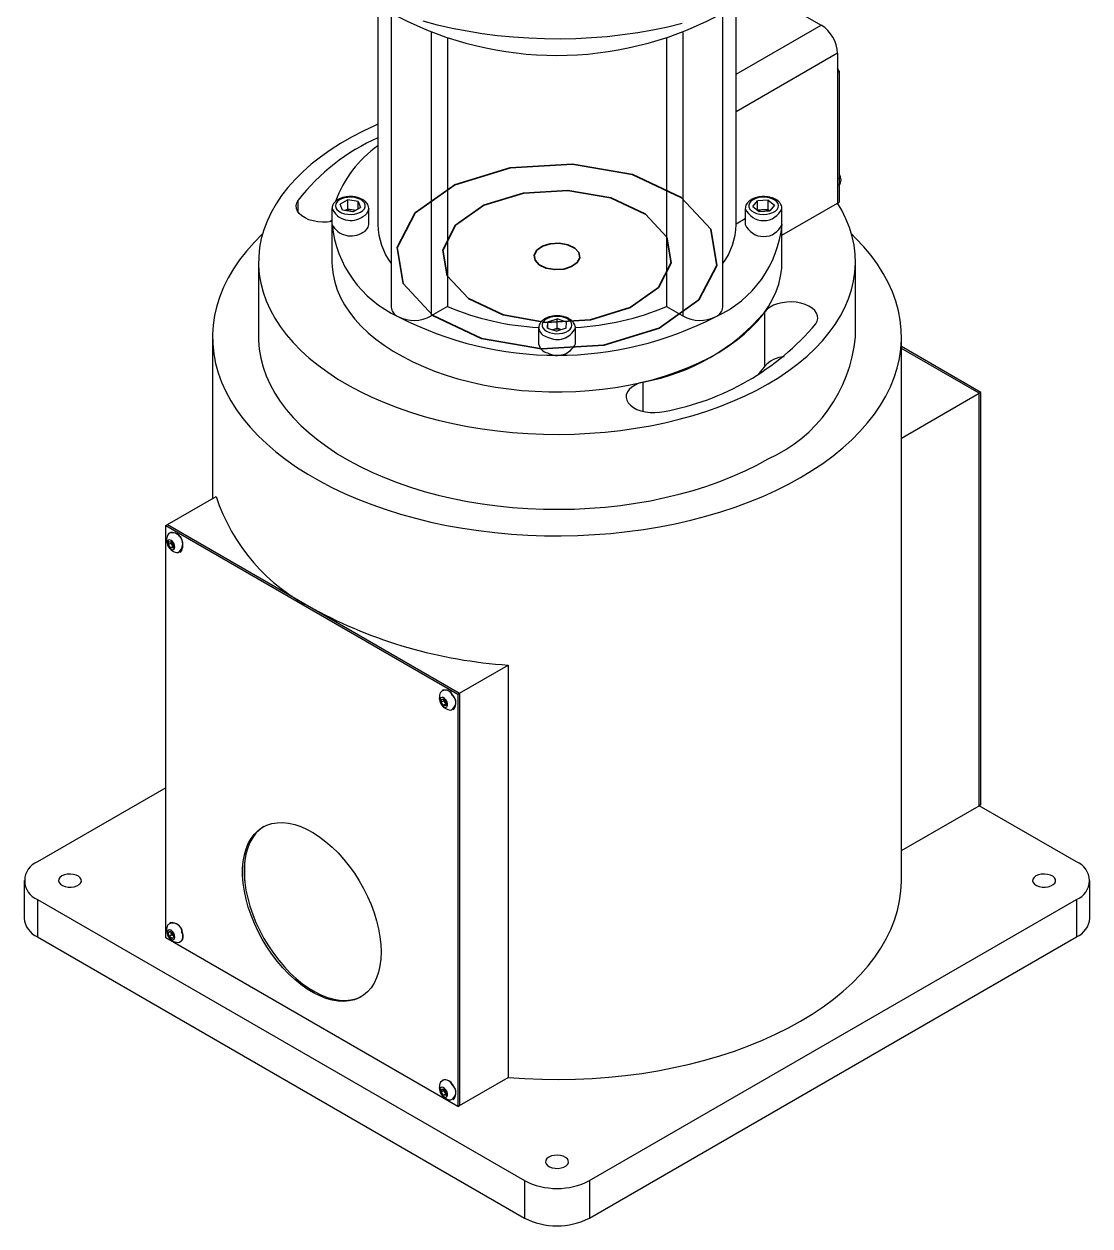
# Model space of a CAD drawing. Header units: millimetres. Extents: x -551930 to 36223, y -1733730 to 8014.
# Drawn here: x -551700.9 to -551648.7, y -1733715.9 to -1733657 of the extents above; entities that cross this region are included whole.
import ezdxf

# ---------------------------------------------------------------- set-up
doc = ezdxf.new("R2010")
doc.units = ezdxf.units.MM
doc.layers.get('0').update_dxf_attribs({"lineweight": 35})

msp = doc.modelspace()

# ---------------------------------------------------------------- linework, layer by layer
at = {"color": 7, "linetype": 'Continuous', "lineweight": 25}
for p, q in [((-551664.621, -1733655.405), (-551661.827, -1733657.018)), ((-551683.552, -1733656.058), (-551683.552, -1733666.791)), ((-551666.002, -1733666.791), (-551666.002, -1733656.058)), ((-551682.902, -1733656.395), (-551682.902, -1733670.832)), ((-551666.651, -1733670.832), (-551666.651, -1733656.395)), ((-551680.938, -1733657.372), (-551680.938, -1733671.265)), ((-551680.936, -1733657.372), (-551680.936, -1733671.266)), ((-551668.617, -1733657.372), (-551668.617, -1733671.266)), ((-551668.616, -1733657.372), (-551668.616, -1733671.265)), ((-551680.135, -1733657.656), (-551680.135, -1733670.803)), ((-551669.419, -1733657.656), (-551669.419, -1733670.803)), ((-551661.031, -1733658.396), (-551661.031, -1733665.745)), ((-551660.952, -1733659.269), (-551661.031, -1733659.131)), ((-551661.031, -1733659.315), (-551660.952, -1733659.269)), ((-551661.031, -1733659.315), (-551661.031, -1733665.745)), ((-551660.952, -1733659.269), (-551660.952, -1733665.699)), ((-551685.02, -1733665.576), (-551685.406, -1733665.784)), ((-551684.516, -1733665.665), (-551685.02, -1733665.576)), ((-551685.02, -1733666.035), (-551685.02, -1733665.576)), ((-551665.177, -1733665.9), (-551664.955, -1733665.624)), ((-551664.43, -1733665.597), (-551664.955, -1733665.624)), ((-551664.955, -1733666.082), (-551664.955, -1733665.624)), ((-551664.43, -1733665.597), (-551664.127, -1733665.846)), ((-551664.43, -1733666.056), (-551664.43, -1733665.597)), ((-551663.949, -1733665.592), (-551663.984, -1733665.612)), ((-551663.93, -1733665.651), (-551663.949, -1733665.592)), ((-551685.802, -1733666.01), (-551685.802, -1733666.791)), ((-551685.287, -1733666.08), (-551685.406, -1733665.784)), ((-551684.783, -1733666.169), (-551685.287, -1733666.08)), ((-551685.02, -1733666.035), (-551685.149, -1733666.105)), ((-551684.768, -1733666.08), (-551685.02, -1733666.035)), ((-551684.783, -1733666.169), (-551684.398, -1733665.962)), ((-551684.655, -1733666.1), (-551684.768, -1733666.08)), ((-551684.516, -1733665.665), (-551684.398, -1733665.962)), ((-551684.516, -1733666.025), (-551684.516, -1733665.665)), ((-551684.002, -1733666.791), (-551684.002, -1733666.01)), ((-551684.002, -1733666.01), (-551684.002, -1733666.023)), ((-551665.552, -1733666.01), (-551665.552, -1733666.791)), ((-551665.177, -1733665.9), (-551664.874, -1733666.149)), ((-551664.692, -1733666.069), (-551664.954, -1733666.083)), ((-551664.874, -1733666.149), (-551664.349, -1733666.122)), ((-551664.43, -1733666.056), (-551664.692, -1733666.069)), ((-551664.43, -1733666.056), (-551664.35, -1733666.122)), ((-551664.127, -1733665.846), (-551664.349, -1733666.122)), ((-551663.752, -1733667.315), (-551661.031, -1733665.745)), ((-551663.752, -1733666.791), (-551663.752, -1733666.01)), ((-551661.031, -1733665.745), (-551660.952, -1733665.699)), ((-551685.795, -1733666.568), (-551685.904, -1733666.654)), ((-551685.802, -1733666.791), (-551685.802, -1733668.628)), ((-551665.552, -1733666.517), (-551666.002, -1733666.777)), ((-551663.752, -1733668.628), (-551663.752, -1733666.791)), ((-551689.402, -1733668.628), (-551689.402, -1733672.303)), ((-551660.152, -1733672.303), (-551660.152, -1733668.628)), ((-551680.135, -1733670.803), (-551680.936, -1733671.266)), ((-551669.419, -1733670.803), (-551668.617, -1733671.266)), ((-551680.938, -1733671.265), (-551680.936, -1733671.266)), ((-551675.23, -1733671.563), (-551674.771, -1733671.413)), ((-551674.317, -1733671.569), (-551674.771, -1733671.413)), ((-551674.771, -1733671.873), (-551674.771, -1733671.413)), ((-551668.617, -1733671.266), (-551668.616, -1733671.265)), ((-551664.591, -1733673.728), (-551664.591, -1733671.064)), ((-551675.677, -1733671.855), (-551675.677, -1733672.636)), ((-551675.236, -1733671.867), (-551675.23, -1733671.563)), ((-551675.236, -1733671.867), (-551674.783, -1733672.022)), ((-551675.23, -1733671.869), (-551675.23, -1733671.563)), ((-551675.001, -1733671.947), (-551675, -1733671.947)), ((-551675, -1733671.947), (-551674.771, -1733671.873)), ((-551674.323, -1733671.873), (-551674.783, -1733672.022)), ((-551674.553, -1733671.947), (-551674.771, -1733671.873)), ((-551674.323, -1733671.873), (-551674.317, -1733671.569)), ((-551673.877, -1733672.636), (-551673.877, -1733671.855)), ((-551691.652, -1733672.303), (-551691.652, -1733680.209)), ((-551657.902, -1733698.943), (-551657.902, -1733672.303)), ((-551654.014, -1733675.013), (-551657.902, -1733672.769)), ((-551654.094, -1733675.059), (-551657.902, -1733672.861)), ((-551657.902, -1733677.258), (-551654.094, -1733675.059)), ((-551654.014, -1733675.013), (-551654.094, -1733675.059)), ((-551654.094, -1733695.269), (-551654.094, -1733675.059)), ((-551654.014, -1733695.223), (-551654.014, -1733675.013)), ((-551693.869, -1733681.489), (-551691.482, -1733680.111)), ((-551693.948, -1733681.534), (-551693.869, -1733681.489)), ((-551693.948, -1733701.744), (-551693.948, -1733681.534)), ((-551693.948, -1733681.534), (-551679.629, -1733689.801)), ((-551693.869, -1733681.489), (-551679.55, -1733689.755)), ((-551693.869, -1733681.489), (-551686.709, -1733685.622)), ((-551693.738, -1733681.898), (-551693.768, -1733681.916)), ((-551693.817, -1733682.475), (-551693.799, -1733682.327)), ((-551693.693, -1733682.403), (-551693.817, -1733682.475)), ((-551693.708, -1733682.635), (-551693.817, -1733682.475)), ((-551693.799, -1733682.327), (-551693.672, -1733682.34)), ((-551693.584, -1733682.563), (-551693.708, -1733682.635)), ((-551693.58, -1733682.648), (-551693.708, -1733682.635)), ((-551693.693, -1733682.403), (-551693.685, -1733682.339)), ((-551693.638, -1733682.483), (-551693.693, -1733682.403)), ((-551693.672, -1733682.34), (-551693.562, -1733682.5)), ((-551693.584, -1733682.563), (-551693.638, -1733682.483)), ((-551693.57, -1733682.564), (-551693.584, -1733682.563)), ((-551693.562, -1733682.5), (-551693.58, -1733682.648)), ((-551693.234, -1733682.841), (-551693.204, -1733682.824)), ((-551686.709, -1733685.622), (-551679.55, -1733689.755)), ((-551679.55, -1733689.755), (-551677.163, -1733688.377)), ((-551677.163, -1733688.377), (-551677.163, -1733708.586)), ((-551680.374, -1733689.613), (-551680.404, -1733689.631)), ((-551679.629, -1733689.801), (-551679.55, -1733689.755)), ((-551679.629, -1733689.801), (-551679.629, -1733710.01)), ((-551679.55, -1733689.755), (-551679.55, -1733709.964)), ((-551680.45, -1733690.197), (-551680.438, -1733690.046)), ((-551680.326, -1733690.125), (-551680.45, -1733690.197)), ((-551680.338, -1733690.354), (-551680.45, -1733690.197)), ((-551680.438, -1733690.046), (-551680.313, -1733690.051)), ((-551680.214, -1733690.282), (-551680.338, -1733690.354)), ((-551680.213, -1733690.359), (-551680.338, -1733690.354)), ((-551680.326, -1733690.125), (-551680.32, -1733690.051)), ((-551680.27, -1733690.204), (-551680.326, -1733690.125)), ((-551680.313, -1733690.051), (-551680.2, -1733690.208)), ((-551680.214, -1733690.282), (-551680.27, -1733690.204)), ((-551680.206, -1733690.282), (-551680.214, -1733690.282)), ((-551680.2, -1733690.208), (-551680.213, -1733690.359)), ((-551679.87, -1733690.556), (-551679.839, -1733690.539)), ((-551693.948, -1733694.396), (-551700.233, -1733698.024)), ((-551657.902, -1733697.467), (-551654.094, -1733695.269)), ((-551654.014, -1733695.223), (-551654.094, -1733695.269)), ((-551649.321, -1733698.024), (-551654.094, -1733695.269)), ((-551690.08, -1733698.956), (-551690.08, -1733698.015)), ((-551700.892, -1733698.943), (-551700.892, -1733700.78)), ((-551648.662, -1733700.78), (-551648.662, -1733698.943)), ((-551700.233, -1733699.861), (-551676.368, -1733713.638)), ((-551700.233, -1733699.861), (-551700.233, -1733701.698)), ((-551673.186, -1733713.638), (-551649.321, -1733699.861)), ((-551649.321, -1733699.861), (-551649.321, -1733701.698)), ((-551693.826, -1733701.495), (-551693.742, -1733701.417)), ((-551693.72, -1733701.434), (-551693.826, -1733701.495)), ((-551693.774, -1733701.672), (-551693.826, -1733701.495)), ((-551693.738, -1733701.005), (-551693.768, -1733701.023)), ((-551693.742, -1733701.417), (-551693.606, -1733701.517)), ((-551693.676, -1733701.512), (-551693.693, -1733701.453)), ((-551693.649, -1733701.601), (-551693.676, -1733701.512)), ((-551693.606, -1733701.517), (-551693.553, -1733701.694)), ((-551700.233, -1733701.698), (-551676.368, -1733715.475)), ((-551679.629, -1733710.01), (-551693.948, -1733701.744)), ((-551693.649, -1733701.601), (-551693.774, -1733701.672)), ((-551693.637, -1733701.772), (-551693.774, -1733701.672)), ((-551693.581, -1733701.651), (-551693.649, -1733701.601)), ((-551693.553, -1733701.694), (-551693.637, -1733701.772)), ((-551693.562, -1733701.665), (-551693.581, -1733701.651)), ((-551693.234, -1733701.948), (-551693.204, -1733701.931)), ((-551673.186, -1733715.475), (-551649.321, -1733701.698)), ((-551679.55, -1733709.964), (-551677.163, -1733708.586)), ((-551680.45, -1733709.304), (-551680.438, -1733709.153)), ((-551680.326, -1733709.232), (-551680.45, -1733709.304)), ((-551680.438, -1733709.153), (-551680.313, -1733709.158)), ((-551680.374, -1733708.72), (-551680.404, -1733708.738)), ((-551680.326, -1733709.232), (-551680.32, -1733709.158)), ((-551680.27, -1733709.311), (-551680.326, -1733709.232)), ((-551680.313, -1733709.158), (-551680.2, -1733709.315)), ((-551680.338, -1733709.461), (-551680.45, -1733709.304)), ((-551680.214, -1733709.389), (-551680.338, -1733709.461)), ((-551680.213, -1733709.466), (-551680.338, -1733709.461)), ((-551680.214, -1733709.389), (-551680.27, -1733709.311)), ((-551680.206, -1733709.39), (-551680.214, -1733709.389)), ((-551680.2, -1733709.315), (-551680.213, -1733709.466)), ((-551679.87, -1733709.664), (-551679.839, -1733709.646)), ((-551679.629, -1733710.01), (-551679.55, -1733709.964)), ((-551676.368, -1733713.638), (-551676.368, -1733715.475)), ((-551673.186, -1733713.638), (-551673.186, -1733715.475))]:
    msp.add_line(p, q, dxfattribs=at)
at = {"color": 8, "linetype": 'Continuous', "lineweight": 25}
for p, q in [((-551666.002, -1733659.428), (-551661.827, -1733657.018)), ((-551661.031, -1733658.396), (-551666.002, -1733661.265)), ((-551687.457, -1733666.193), (-551687.457, -1733665.596)), ((-551670.558, -1733675.949), (-551670.558, -1733674.509))]:
    msp.add_line(p, q, dxfattribs=at)
at = {"color": 7, "linetype": 'Continuous', "lineweight": 25, "flags": 128}
for points in [[(-551668.644, -1733656.941), (-551669.354, -1733657.113), (-551670.079, -1733657.263), (-551670.817, -1733657.392), (-551671.565, -1733657.498), (-551672.322, -1733657.583), (-551673.085, -1733657.644), (-551673.852, -1733657.683), (-551674.622, -1733657.699), (-551675.393, -1733657.692), (-551676.161, -1733657.663), (-551676.926, -1733657.61), (-551677.686, -1733657.535), (-551678.438, -1733657.437), (-551679.18, -1733657.317), (-551679.91, -1733657.176), (-551680.627, -1733657.012), (-551681.328, -1733656.828)], [(-551683.552, -1733661.874), (-551683.692, -1733661.936), (-551684.282, -1733662.212), (-551684.846, -1733662.506), (-551685.383, -1733662.815), (-551685.892, -1733663.141), (-551686.37, -1733663.482), (-551686.817, -1733663.836), (-551687.232, -1733664.203), (-551687.613, -1733664.582), (-551687.959, -1733664.972), (-551688.27, -1733665.372), (-551688.545, -1733665.781), (-551688.782, -1733666.197), (-551688.982, -1733666.62), (-551689.143, -1733667.049), (-551689.266, -1733667.481), (-551689.35, -1733667.917), (-551689.394, -1733668.355), (-551689.399, -1733668.793), (-551689.365, -1733669.231), (-551689.291, -1733669.667), (-551689.178, -1733670.101), (-551689.026, -1733670.53), (-551688.836, -1733670.954), (-551688.608, -1733671.373), (-551688.342, -1733671.783), (-551688.04, -1733672.186), (-551687.703, -1733672.578), (-551687.33, -1733672.96), (-551686.924, -1733673.33), (-551686.485, -1733673.688), (-551686.014, -1733674.032), (-551685.513, -1733674.361), (-551684.983, -1733674.675), (-551684.426, -1733674.973), (-551683.842, -1733675.254), (-551683.234, -1733675.516), (-551682.604, -1733675.761), (-551681.952, -1733675.985), (-551681.281, -1733676.191), (-551680.592, -1733676.375), (-551679.888, -1733676.539), (-551679.17, -1733676.681), (-551678.44, -1733676.802), (-551677.7, -1733676.901), (-551676.952, -1733676.977), (-551676.198, -1733677.031), (-551675.441, -1733677.063), (-551674.682, -1733677.071), (-551673.923, -1733677.057), (-551673.166, -1733677.02), (-551672.414, -1733676.96), (-551671.668, -1733676.878), (-551670.93, -1733676.774), (-551670.203, -1733676.648), (-551669.488, -1733676.5), (-551668.788, -1733676.331), (-551668.103, -1733676.141), (-551667.437, -1733675.931), (-551666.79, -1733675.701), (-551666.165, -1733675.452), (-551665.563, -1733675.185), (-551664.986, -1733674.9), (-551664.435, -1733674.598), (-551664.435, -1733674.598)], [(-551685.799, -1733666.637), (-551685.804, -1733666.638), (-551686.034, -1733666.667), (-551686.269, -1733666.673), (-551686.502, -1733666.655), (-551686.726, -1733666.615), (-551686.935, -1733666.552), (-551687.122, -1733666.469), (-551687.281, -1733666.369), (-551687.407, -1733666.254), (-551687.497, -1733666.129), (-551687.548, -1733665.996), (-551687.559, -1733665.861), (-551687.528, -1733665.726), (-551687.457, -1733665.596)], [(-551684.403, -1733666.181), (-551684.293, -1733666.107), (-551684.216, -1733666.019), (-551684.176, -1733665.924), (-551684.175, -1733665.826), (-551684.213, -1733665.731), (-551684.289, -1733665.643), (-551684.397, -1733665.567), (-551684.533, -1733665.508), (-551684.688, -1733665.469), (-551684.855, -1733665.451), (-551685.025, -1733665.457), (-551685.188, -1733665.484), (-551685.335, -1733665.533), (-551685.459, -1733665.599), (-551685.553, -1733665.681), (-551685.612, -1733665.773), (-551685.633, -1733665.87), (-551685.614, -1733665.968), (-551685.557, -1733666.06), (-551685.465, -1733666.142), (-551685.342, -1733666.21), (-551685.195, -1733666.259), (-551685.033, -1733666.288), (-551684.863, -1733666.294), (-551684.696, -1733666.278), (-551684.54, -1733666.239), (-551684.403, -1733666.181)], [(-551664.717, -1733665.452), (-551664.883, -1733665.472), (-551665.037, -1733665.514), (-551665.17, -1733665.575), (-551665.275, -1733665.652), (-551665.346, -1733665.741), (-551665.38, -1733665.837), (-551665.375, -1733665.935), (-551665.331, -1733666.029), (-551665.25, -1733666.115), (-551665.137, -1733666.189), (-551664.998, -1733666.245), (-551664.84, -1733666.281), (-551664.672, -1733666.295), (-551664.503, -1733666.286), (-551664.342, -1733666.255), (-551664.197, -1733666.203), (-551664.077, -1733666.134), (-551663.988, -1733666.05), (-551663.935, -1733665.957), (-551663.921, -1733665.86), (-551663.946, -1733665.763), (-551664.009, -1733665.672), (-551664.106, -1733665.591), (-551664.233, -1733665.526), (-551664.383, -1733665.48), (-551664.547, -1733665.455), (-551664.717, -1733665.452)], [(-551684.666, -1733666.106), (-551684.713, -1733666.092), (-551684.768, -1733666.08)], [(-551664.435, -1733674.598), (-551663.913, -1733674.281), (-551663.419, -1733673.947), (-551662.956, -1733673.6), (-551662.525, -1733673.239), (-551662.127, -1733672.866), (-551661.763, -1733672.481), (-551661.434, -1733672.086), (-551661.141, -1733671.681), (-551660.885, -1733671.269), (-551660.667, -1733670.849), (-551660.486, -1733670.423), (-551660.344, -1733669.993), (-551660.241, -1733669.558), (-551660.177, -1733669.121), (-551660.152, -1733668.683), (-551660.167, -1733668.245), (-551660.221, -1733667.808), (-551660.314, -1733667.373), (-551660.447, -1733666.941), (-551660.618, -1733666.514), (-551660.827, -1733666.093), (-551661.031, -1733665.745)], [(-551689.206, -1733667.252), (-551689.218, -1733667.263), (-551689.623, -1733667.672), (-551689.993, -1733668.091), (-551690.328, -1733668.521), (-551690.626, -1733668.959), (-551690.888, -1733669.405), (-551691.111, -1733669.857), (-551691.297, -1733670.316), (-551691.444, -1733670.779), (-551691.552, -1733671.246), (-551691.621, -1733671.715), (-551691.651, -1733672.185), (-551691.641, -1733672.656), (-551691.591, -1733673.126), (-551691.503, -1733673.594), (-551691.375, -1733674.059), (-551691.209, -1733674.52), (-551691.004, -1733674.976), (-551690.762, -1733675.425), (-551690.482, -1733675.867), (-551690.165, -1733676.301), (-551689.813, -1733676.726), (-551689.425, -1733677.14), (-551689.003, -1733677.543), (-551688.548, -1733677.933), (-551688.061, -1733678.311), (-551687.542, -1733678.674), (-551686.994, -1733679.023), (-551686.417, -1733679.356), (-551685.814, -1733679.672), (-551685.184, -1733679.971), (-551684.53, -1733680.253), (-551683.853, -1733680.515), (-551683.155, -1733680.759), (-551682.438, -1733680.983), (-551681.703, -1733681.186), (-551680.951, -1733681.369), (-551680.185, -1733681.531), (-551679.406, -1733681.671), (-551678.617, -1733681.789), (-551677.819, -1733681.885), (-551677.013, -1733681.959), (-551676.202, -1733682.01), (-551675.388, -1733682.038), (-551674.573, -1733682.044), (-551673.758, -1733682.027), (-551672.945, -1733681.987), (-551672.137, -1733681.925), (-551671.335, -1733681.84), (-551670.541, -1733681.733), (-551669.756, -1733681.604), (-551668.984, -1733681.453), (-551668.225, -1733681.28), (-551667.481, -1733681.087), (-551666.755, -1733680.873), (-551666.047, -1733680.64), (-551665.359, -1733680.386), (-551664.694, -1733680.114), (-551664.052, -1733679.824), (-551663.435, -1733679.516), (-551662.844, -1733679.191)], [(-551662.844, -1733679.191), (-551662.282, -1733678.851), (-551661.748, -1733678.494), (-551661.245, -1733678.124), (-551660.774, -1733677.74), (-551660.335, -1733677.343), (-551659.931, -1733676.934), (-551659.56, -1733676.515), (-551659.226, -1733676.085), (-551658.927, -1733675.647), (-551658.666, -1733675.201), (-551658.442, -1733674.748), (-551658.257, -1733674.29), (-551658.11, -1733673.827), (-551658.001, -1733673.36), (-551657.933, -1733672.891), (-551657.903, -1733672.421), (-551657.913, -1733671.95), (-551657.962, -1733671.48), (-551658.051, -1733671.012), (-551658.178, -1733670.547), (-551658.345, -1733670.086), (-551658.549, -1733669.63), (-551658.792, -1733669.181), (-551659.072, -1733668.739), (-551659.388, -1733668.305), (-551659.741, -1733667.88), (-551660.129, -1733667.466), (-551660.348, -1733667.252)], [(-551685.802, -1733668.628), (-551685.794, -1733668.862), (-551685.75, -1733669.242), (-551685.667, -1733669.62), (-551685.545, -1733669.995), (-551685.384, -1733670.364), (-551685.185, -1733670.728), (-551684.948, -1733671.084), (-551684.676, -1733671.431), (-551684.367, -1733671.768), (-551684.024, -1733672.094), (-551683.648, -1733672.407), (-551683.241, -1733672.707), (-551682.803, -1733672.992), (-551682.336, -1733673.262), (-551681.842, -1733673.515), (-551681.322, -1733673.75), (-551680.78, -1733673.967), (-551680.215, -1733674.165), (-551679.631, -1733674.343), (-551679.03, -1733674.5), (-551678.413, -1733674.637), (-551677.784, -1733674.752), (-551677.144, -1733674.845), (-551676.495, -1733674.915), (-551675.84, -1733674.963), (-551675.181, -1733674.989), (-551674.521, -1733674.991), (-551673.861, -1733674.971), (-551673.205, -1733674.928), (-551672.555, -1733674.862), (-551671.912, -1733674.774), (-551671.28, -1733674.664), (-551670.66, -1733674.533), (-551670.055, -1733674.38), (-551669.468, -1733674.206), (-551668.899, -1733674.013), (-551668.351, -1733673.8), (-551667.826, -1733673.569), (-551667.326, -1733673.32), (-551666.853, -1733673.054), (-551666.408, -1733672.772), (-551665.994, -1733672.475), (-551665.611, -1733672.165), (-551665.26, -1733671.842), (-551664.944, -1733671.507), (-551664.663, -1733671.162), (-551664.419, -1733670.808), (-551664.211, -1733670.446), (-551664.042, -1733670.078), (-551663.91, -1733669.704), (-551663.818, -1733669.327), (-551663.766, -1733668.947), (-551663.752, -1733668.628)], [(-551662.097, -1733671.661), (-551662.026, -1733671.531), (-551661.995, -1733671.396), (-551662.005, -1733671.261), (-551662.056, -1733671.128), (-551662.146, -1733671.002), (-551662.273, -1733670.888), (-551662.432, -1733670.788), (-551662.618, -1733670.705), (-551662.827, -1733670.642), (-551663.052, -1733670.601), (-551663.285, -1733670.584), (-551663.52, -1733670.59), (-551663.75, -1733670.619), (-551663.967, -1733670.671), (-551664.166, -1733670.744), (-551664.339, -1733670.836), (-551664.482, -1733670.944), (-551664.591, -1733671.064)], [(-551675.15, -1733672.081), (-551674.995, -1733672.121), (-551674.828, -1733672.139), (-551674.658, -1733672.134), (-551674.495, -1733672.107), (-551674.347, -1733672.059), (-551674.222, -1733671.993), (-551674.127, -1733671.912), (-551674.067, -1733671.82), (-551674.046, -1733671.723), (-551674.063, -1733671.625), (-551674.12, -1733671.533), (-551674.211, -1733671.45), (-551674.333, -1733671.382), (-551674.479, -1733671.332), (-551674.641, -1733671.303), (-551674.811, -1733671.296), (-551674.978, -1733671.312), (-551675.135, -1733671.35), (-551675.272, -1733671.407), (-551675.383, -1733671.482), (-551675.461, -1733671.569), (-551675.502, -1733671.664), (-551675.504, -1733671.762), (-551675.467, -1733671.857), (-551675.392, -1733671.946), (-551675.285, -1733672.021), (-551675.15, -1733672.081)], [(-551689.402, -1733672.303), (-551689.399, -1733672.467), (-551689.365, -1733672.905), (-551689.291, -1733673.342), (-551689.178, -1733673.775), (-551689.026, -1733674.205), (-551688.836, -1733674.629), (-551688.608, -1733675.047), (-551688.342, -1733675.458), (-551688.04, -1733675.86), (-551687.703, -1733676.253), (-551687.33, -1733676.635), (-551686.924, -1733677.005), (-551686.485, -1733677.363), (-551686.014, -1733677.707), (-551685.513, -1733678.036), (-551684.983, -1733678.35), (-551684.426, -1733678.648), (-551683.842, -1733678.928), (-551683.234, -1733679.191), (-551682.604, -1733679.435), (-551681.952, -1733679.66), (-551681.281, -1733679.865), (-551680.592, -1733680.05), (-551679.888, -1733680.213), (-551679.17, -1733680.356), (-551678.44, -1733680.477), (-551677.7, -1733680.575), (-551676.952, -1733680.652), (-551676.198, -1733680.706), (-551675.441, -1733680.737), (-551674.682, -1733680.746), (-551673.923, -1733680.731), (-551673.166, -1733680.694), (-551672.414, -1733680.635), (-551671.668, -1733680.553), (-551670.93, -1733680.449), (-551670.203, -1733680.322), (-551669.488, -1733680.174), (-551668.788, -1733680.005), (-551668.103, -1733679.816), (-551667.437, -1733679.605), (-551666.79, -1733679.376), (-551666.165, -1733679.127), (-551665.563, -1733678.86), (-551664.986, -1733678.575), (-551664.435, -1733678.273)], [(-551664.591, -1733673.728), (-551664.864, -1733674.079), (-551664.917, -1733674.14)], [(-551670.558, -1733674.509), (-551670.766, -1733674.571), (-551670.953, -1733674.654), (-551671.112, -1733674.754), (-551671.239, -1733674.869), (-551671.329, -1733674.994), (-551671.38, -1733675.127), (-551671.39, -1733675.263), (-551671.359, -1733675.397), (-551671.288, -1733675.527), (-551671.18, -1733675.647), (-551671.036, -1733675.755), (-551670.863, -1733675.847), (-551670.664, -1733675.92), (-551670.447, -1733675.972), (-551670.217, -1733676.001), (-551669.982, -1733676.007), (-551669.749, -1733675.989), (-551669.524, -1733675.949)], [(-551693.615, -1733681.875), (-551693.704, -1733681.883), (-551693.738, -1733681.898)], [(-551693.762, -1733682.244), (-551693.823, -1733682.256), (-551693.864, -1733682.303), (-551693.879, -1733682.378), (-551693.864, -1733682.47), (-551693.823, -1733682.564), (-551693.762, -1733682.647), (-551693.69, -1733682.706), (-551693.618, -1733682.731), (-551693.556, -1733682.719), (-551693.515, -1733682.672), (-551693.501, -1733682.597), (-551693.515, -1733682.505), (-551693.556, -1733682.411), (-551693.617, -1733682.328), (-551693.69, -1733682.269), (-551693.762, -1733682.244)], [(-551680.216, -1733690.087), (-551680.284, -1733690.014), (-551680.358, -1733689.969), (-551680.426, -1733689.96), (-551680.48, -1733689.988), (-551680.51, -1733690.048), (-551680.512, -1733690.132), (-551680.485, -1733690.227), (-551680.434, -1733690.318), (-551680.367, -1733690.391), (-551680.293, -1733690.436), (-551680.224, -1733690.445), (-551680.171, -1733690.417), (-551680.141, -1733690.357), (-551680.139, -1733690.273), (-551680.166, -1733690.178), (-551680.216, -1733690.087)], [(-551683.393, -1733702.437), (-551683.408, -1733702.786), (-551683.45, -1733703.115), (-551683.519, -1733703.423), (-551683.616, -1733703.706), (-551683.739, -1733703.962), (-551683.888, -1733704.189), (-551684.06, -1733704.386), (-551684.255, -1733704.55), (-551684.471, -1733704.681), (-551684.707, -1733704.776), (-551684.959, -1733704.836), (-551685.227, -1733704.86), (-551685.507, -1733704.848), (-551685.799, -1733704.799), (-551686.098, -1733704.715), (-551686.403, -1733704.595), (-551686.711, -1733704.442), (-551687.02, -1733704.255), (-551687.328, -1733704.037), (-551687.63, -1733703.79), (-551687.926, -1733703.515), (-551688.212, -1733703.215), (-551688.486, -1733702.893), (-551688.747, -1733702.55), (-551688.991, -1733702.19), (-551689.217, -1733701.816), (-551689.423, -1733701.431), (-551689.607, -1733701.038), (-551689.767, -1733700.641), (-551689.903, -1733700.242), (-551690.013, -1733699.845), (-551690.096, -1733699.453), (-551690.152, -1733699.069), (-551690.181, -1733698.698), (-551690.181, -1733698.341), (-551690.152, -1733698.002), (-551690.096, -1733697.683), (-551690.013, -1733697.387), (-551689.903, -1733697.117), (-551689.767, -1733696.875), (-551689.607, -1733696.663), (-551689.423, -1733696.483), (-551689.217, -1733696.335), (-551688.991, -1733696.222), (-551688.747, -1733696.144), (-551688.486, -1733696.102), (-551688.212, -1733696.096), (-551687.926, -1733696.127), (-551687.63, -1733696.193), (-551687.328, -1733696.295), (-551687.02, -1733696.432), (-551686.711, -1733696.602), (-551686.403, -1733696.805), (-551686.098, -1733697.037), (-551685.799, -1733697.299), (-551685.507, -1733697.586), (-551685.227, -1733697.898), (-551684.959, -1733698.231), (-551684.707, -1733698.582), (-551684.471, -1733698.95), (-551684.255, -1733699.33), (-551684.06, -1733699.719), (-551683.888, -1733700.115), (-551683.739, -1733700.514), (-551683.616, -1733700.912), (-551683.519, -1733701.307), (-551683.45, -1733701.695), (-551683.408, -1733702.073), (-551683.393, -1733702.437)], [(-551689.149, -1733696.296), (-551689.343, -1733696.437), (-551689.527, -1733696.617), (-551689.688, -1733696.829), (-551689.823, -1733697.072), (-551689.934, -1733697.341), (-551690.017, -1733697.637), (-551690.073, -1733697.956), (-551690.101, -1733698.295), (-551690.101, -1733698.652), (-551690.073, -1733699.023), (-551690.017, -1733699.407), (-551689.934, -1733699.799), (-551689.823, -1733700.196), (-551689.688, -1733700.595), (-551689.527, -1733700.992), (-551689.343, -1733701.385), (-551689.137, -1733701.77), (-551688.911, -1733702.144), (-551688.667, -1733702.504), (-551688.407, -1733702.847), (-551688.132, -1733703.17), (-551687.846, -1733703.469), (-551687.551, -1733703.744), (-551687.248, -1733703.991), (-551686.941, -1733704.209), (-551686.632, -1733704.396), (-551686.324, -1733704.549), (-551686.018, -1733704.669), (-551685.719, -1733704.753), (-551685.428, -1733704.802), (-551685.147, -1733704.814), (-551684.879, -1733704.79), (-551684.627, -1733704.73), (-551684.392, -1733704.635), (-551684.349, -1733704.612)], [(-551699.039, -1733698.713), (-551699.132, -1733698.783), (-551699.188, -1733698.866), (-551699.204, -1733698.954), (-551699.178, -1733699.041), (-551699.112, -1733699.121), (-551699.011, -1733699.187), (-551698.883, -1733699.236), (-551698.737, -1733699.263), (-551698.584, -1733699.266), (-551698.435, -1733699.245), (-551698.302, -1733699.201), (-551698.193, -1733699.139), (-551698.118, -1733699.062), (-551698.082, -1733698.976), (-551698.087, -1733698.887), (-551698.134, -1733698.803), (-551698.218, -1733698.729), (-551698.333, -1733698.671), (-551698.471, -1733698.633), (-551698.622, -1733698.618), (-551698.775, -1733698.627), (-551698.917, -1733698.66), (-551699.039, -1733698.713)], [(-551651.31, -1733698.713), (-551651.402, -1733698.783), (-551651.458, -1733698.866), (-551651.474, -1733698.954), (-551651.448, -1733699.041), (-551651.382, -1733699.121), (-551651.282, -1733699.187), (-551651.154, -1733699.236), (-551651.008, -1733699.263), (-551650.854, -1733699.266), (-551650.706, -1733699.245), (-551650.572, -1733699.201), (-551650.464, -1733699.139), (-551650.389, -1733699.062), (-551650.352, -1733698.976), (-551650.358, -1733698.887), (-551650.404, -1733698.803), (-551650.488, -1733698.729), (-551650.603, -1733698.671), (-551650.742, -1733698.633), (-551650.893, -1733698.618), (-551651.045, -1733698.627), (-551651.188, -1733698.66), (-551651.31, -1733698.713)], [(-551677.163, -1733708.586), (-551676.345, -1733708.642), (-551675.524, -1733708.675), (-551674.701, -1733708.684), (-551673.877, -1733708.67), (-551673.056, -1733708.634), (-551672.239, -1733708.574), (-551671.429, -1733708.491), (-551670.626, -1733708.385), (-551669.833, -1733708.257), (-551669.051, -1733708.106), (-551668.284, -1733707.934), (-551667.532, -1733707.741), (-551666.797, -1733707.526), (-551666.081, -1733707.291), (-551665.386, -1733707.036), (-551664.713, -1733706.762), (-551664.064, -1733706.47), (-551663.441, -1733706.159), (-551662.844, -1733705.831), (-551662.276, -1733705.487), (-551661.738, -1733705.127), (-551661.231, -1733704.752), (-551660.756, -1733704.364), (-551660.315, -1733703.963), (-551659.908, -1733703.549), (-551659.536, -1733703.125), (-551659.201, -1733702.691), (-551658.903, -1733702.248), (-551658.642, -1733701.797), (-551658.42, -1733701.339), (-551658.237, -1733700.875), (-551658.094, -1733700.407), (-551657.99, -1733699.936), (-551657.926, -1733699.462), (-551657.902, -1733698.987), (-551657.902, -1733698.943)], [(-551693.515, -1733701.612), (-551693.556, -1733701.517), (-551693.617, -1733701.435), (-551693.69, -1733701.376), (-551693.762, -1733701.351), (-551693.823, -1733701.363), (-551693.864, -1733701.41), (-551693.879, -1733701.486), (-551693.864, -1733701.577), (-551693.823, -1733701.672), (-551693.762, -1733701.754), (-551693.69, -1733701.813), (-551693.617, -1733701.838), (-551693.556, -1733701.826), (-551693.515, -1733701.779), (-551693.501, -1733701.704), (-551693.515, -1733701.612)], [(-551693.581, -1733701.651), (-551693.566, -1733701.661), (-551693.563, -1733701.662)], [(-551680.216, -1733709.194), (-551680.284, -1733709.121), (-551680.358, -1733709.076), (-551680.426, -1733709.067), (-551680.48, -1733709.095), (-551680.51, -1733709.155), (-551680.512, -1733709.239), (-551680.485, -1733709.334), (-551680.434, -1733709.425), (-551680.367, -1733709.498), (-551680.293, -1733709.543), (-551680.224, -1733709.552), (-551680.171, -1733709.524), (-551680.141, -1733709.464), (-551680.139, -1733709.38), (-551680.166, -1733709.285), (-551680.216, -1733709.194)], [(-551675.175, -1733712.49), (-551675.267, -1733712.56), (-551675.323, -1733712.643), (-551675.339, -1733712.731), (-551675.313, -1733712.818), (-551675.247, -1733712.898), (-551675.146, -1733712.964), (-551675.018, -1733713.013), (-551674.872, -1733713.039), (-551674.719, -1733713.042), (-551674.57, -1733713.022), (-551674.437, -1733712.978), (-551674.329, -1733712.916), (-551674.254, -1733712.839), (-551674.217, -1733712.753), (-551674.222, -1733712.664), (-551674.269, -1733712.58), (-551674.353, -1733712.506), (-551674.468, -1733712.448), (-551674.607, -1733712.41), (-551674.758, -1733712.395), (-551674.91, -1733712.404), (-551675.052, -1733712.436), (-551675.175, -1733712.49)]]:
    msp.add_lwpolyline(points, dxfattribs=at)
at = {"color": 7, "linetype": 'Continuous', "flags": 128}
for points in [[(-551667.824, -1733670.487), (-551666.938, -1733668.789), (-551667.246, -1733667.024), (-551668.7, -1733665.461), (-551671.08, -1733664.339), (-551674.022, -1733663.828), (-551677.079, -1733664.005), (-551679.786, -1733664.845), (-551681.73, -1733666.219), (-551682.616, -1733667.917), (-551682.308, -1733669.682), (-551680.853, -1733671.245), (-551678.474, -1733672.367), (-551675.532, -1733672.878), (-551672.474, -1733672.7), (-551669.768, -1733671.861), (-551667.824, -1733670.487)], [(-551669.81, -1733669.877), (-551669.178, -1733668.664), (-551669.398, -1733667.404), (-551670.436, -1733666.287), (-551672.136, -1733665.486), (-551674.238, -1733665.121), (-551676.421, -1733665.248), (-551678.355, -1733665.847), (-551679.743, -1733666.828), (-551680.376, -1733668.042), (-551680.156, -1733669.302), (-551679.117, -1733670.418), (-551677.418, -1733671.22), (-551675.316, -1733671.585), (-551673.132, -1733671.458), (-551671.199, -1733670.859), (-551669.81, -1733669.877)], [(-551673.783, -1733668.658), (-551673.657, -1733668.415), (-551673.701, -1733668.163), (-551673.909, -1733667.94), (-551674.249, -1733667.779), (-551674.669, -1733667.706), (-551675.106, -1733667.732), (-551675.492, -1733667.852), (-551675.77, -1733668.048), (-551675.897, -1733668.291), (-551675.853, -1733668.543), (-551675.645, -1733668.766), (-551675.305, -1733668.926), (-551674.885, -1733668.999), (-551674.448, -1733668.974), (-551674.061, -1733668.854), (-551673.783, -1733668.658)]]:
    msp.add_lwpolyline(points, dxfattribs=at)
at = {"color": 7, "linetype": 'Continuous', "lineweight": 25}
for centre, radius, start, end in [((-551674.777, -1733641.599), 16.901, 242.53037, 297.46963), ((-551662.758, -1733658.475), 1.729, 2.60548, 57.39452), ((-551679.369, -1733671.896), 10.252, 114.07985, 142.08668), ((-551680.378, -1733667.509), 5.564, 124.77268, 160.51457), ((-551661.349, -1733664.598), 0.491, 324.00354, 35.99646), ((-551661.41, -1733664.68), 0.484, 341.29604, 18.70396), ((-551684.902, -1733666.811), 0.743, 79.66376, 108.55478), ((-551664.663, -1733666.759), 0.691, 92.47997, 111.29993), ((-551664.647, -1733666.774), 0.706, 67.26016, 93.70575), ((-551684.873, -1733666.298), 1.051, 207.98721, 303.83682), ((-551680.255, -1733666.22), 5.576, 185.88072, 245.43942), ((-551684.46, -1733666.744), 0.461, 291.9495, 354.08791), ((-551680.257, -1733666.739), 3.295, 180.90956, 216.60778), ((-551669.243, -1733666.26), 5.517, 294.20632, 354.47354), ((-551669.347, -1733666.722), 3.346, 323.66866, 358.81401), ((-551664.652, -1733666.394), 0.984, 203.82834, 336.17166), ((-551682.342, -1733670.779), 0.562, 185.4957, 245.82444), ((-551675.025, -1733658.814), 13.033, 246.91409, 267.14984), ((-551674.545, -1733658.743), 13.105, 272.91885, 293.02958), ((-551667.211, -1733670.779), 0.562, 294.17556, 354.5043), ((-551681.78, -1733669.773), 1.713, 242.42862, 299.45205), ((-551674.777, -1733656.297), 16.901, 242.53037, 297.46963), ((-551672.35, -1733664.515), 10.153, 280.16469, 319.82993), ((-551667.774, -1733669.773), 1.713, 240.54795, 297.57138), ((-551674.777, -1733672.664), 0.751, 72.66121, 107.32175), ((-551671.788, -1733663.451), 12.701, 280.2644, 319.73022), ((-551675.129, -1733672.536), 0.557, 190.33492, 258.90334), ((-551674.765, -1733672.224), 0.98, 241.29764, 335.11026), ((-551667.405, -1733671.62), 7.286, 294.05719, 354.62267), ((-551663.543, -1733674.677), 1.414, 94.19575, 137.85128), ((-551682.506, -1733677.158), 9.45, 198.20609, 243.58685), ((-551693.311, -1733682.269), 0.598, 153.33572, 266.6589), ((-551693.672, -1733682.082), 0.192, 82.09528, 154.8704), ((-551693.652, -1733682.427), 0.535, 304.89256, 89.25672), ((-551693.723, -1733682.485), 0.62, 326.8646, 79.9989), ((-551693.441, -1733682.34), 0.244, 179.72881, 215.93469), ((-551693.444, -1733682.355), 0.233, 213.26199, 237.50896), ((-551675.653, -1733665.23), 23.196, 241.53304, 266.26604), ((-551679.947, -1733689.984), 0.598, 153.33572, 266.6589), ((-551680.237, -1733689.928), 0.324, 11.62012, 139.07111), ((-551680.263, -1733690.006), 0.407, 23.15913, 105.71026), ((-551680.075, -1733690.055), 0.245, 178.72762, 217.2814), ((-551680.082, -1733690.074), 0.228, 214.63377, 237.45415), ((-551680.137, -1733690.206), 0.406, 292.48801, 57.49309), ((-551680.253, -1733690.22), 0.523, 322.37534, 45.76188), ((-551699.875, -1733698.943), 0.986, 111.26827, 248.73173), ((-551649.678, -1733698.943), 0.986, 291.26827, 68.73173), ((-551699.775, -1733700.674), 1.121, 185.38826, 245.93188), ((-551649.778, -1733700.674), 1.121, 294.06812, 354.61174), ((-551693.311, -1733701.376), 0.598, 153.33572, 266.6589), ((-551693.592, -1733701.47), 0.443, 353.53245, 125.02495), ((-551693.665, -1733701.545), 0.545, 4.50822, 97.6989), ((-551693.476, -1733701.451), 0.209, 182.27874, 197.06), ((-551693.415, -1733701.435), 0.272, 196.42497, 232.29539), ((-551693.396, -1733701.683), 0.294, 279.83123, 33.7724), ((-551693.444, -1733701.663), 0.36, 311.86852, 26.49395), ((-551679.947, -1733709.091), 0.598, 153.33572, 266.6589), ((-551680.237, -1733709.035), 0.324, 11.62012, 139.07111), ((-551680.263, -1733709.113), 0.407, 23.15913, 105.71026), ((-551680.075, -1733709.162), 0.245, 178.72762, 217.2814), ((-551680.137, -1733709.313), 0.406, 292.48801, 57.49309), ((-551680.253, -1733709.327), 0.523, 322.37534, 45.76188), ((-551680.082, -1733709.181), 0.228, 214.63377, 237.45415), ((-551674.777, -1733710.583), 3.445, 242.49142, 297.50858), ((-551674.777, -1733712.42), 3.445, 242.49142, 297.50858)]:
    msp.add_arc(centre, radius, start, end, dxfattribs=at)
at = {"color": 8, "linetype": 'Continuous', "lineweight": 25}
for centre, radius, start, end in [((-551684.89, -1733665.591), 1.001, 204.345, 306.96658), ((-551684.463, -1733665.959), 0.466, 292.14337, 352.1093), ((-551664.653, -1733665.614), 0.983, 203.85792, 336.4132), ((-551675.146, -1733671.774), 0.536, 188.07242, 260.37157), ((-551674.765, -1733671.439), 0.983, 241.41163, 334.66657)]:
    msp.add_arc(centre, radius, start, end, dxfattribs=at)
at = {"color": 7, "linetype": 'Continuous', "lineweight": 25}
for points, knots in [([(-551684.006, -1733666.027), (-551684.005, -1733666.014), (-551683.998, -1733665.96), (-551684.023, -1733665.867), (-551684.078, -1733665.757), (-551684.164, -1733665.659), (-551684.278, -1733665.574), (-551684.419, -1733665.504), (-551684.58, -1733665.453), (-551684.754, -1733665.423), (-551684.933, -1733665.416), (-551685.112, -1733665.431), (-551685.283, -1733665.469), (-551685.441, -1733665.528), (-551685.579, -1733665.609), (-551685.687, -1733665.706), (-551685.759, -1733665.815), (-551685.797, -1733665.914), (-551685.797, -1733665.977), (-551685.797, -1733666.001)], [0, 0, 0, 0, 0.01932, 0.077144, 0.134389, 0.193491, 0.255819, 0.320785, 0.386678, 0.452394, 0.51791, 0.583482, 0.649375, 0.715926, 0.783456, 0.851799, 0.910164, 0.965986, 1, 1, 1, 1]), ([(-551664.726, -1733665.421), (-551664.757, -1733665.424), (-551664.848, -1733665.43), (-551664.995, -1733665.458), (-551665.156, -1733665.512), (-551665.3, -1733665.588), (-551665.414, -1733665.682), (-551665.494, -1733665.787), (-551665.544, -1733665.897), (-551665.548, -1733665.974), (-551665.55, -1733666.012)], [0, 0, 0, 0, 0.074274, 0.213568, 0.354213, 0.49681, 0.641487, 0.766918, 0.88632, 1, 1, 1, 1]), ([(-551663.755, -1733666.006), (-551663.754, -1733665.995), (-551663.75, -1733665.945), (-551663.778, -1733665.855), (-551663.836, -1733665.746), (-551663.925, -1733665.649), (-551664.042, -1733665.565), (-551664.185, -1733665.497), (-551664.348, -1733665.449), (-551664.519, -1733665.422), (-551664.647, -1733665.418), (-551664.715, -1733665.421), (-551664.726, -1733665.421)], [0, 0, 0, 0, 0.0292662, 0.1394818, 0.2490215, 0.3625442, 0.4822883, 0.6067743, 0.7326782, 0.8581906, 0.9768762, 1, 1, 1, 1]), ([(-551673.881, -1733671.861), (-551673.879, -1733671.85), (-551673.874, -1733671.798), (-551673.9, -1733671.707), (-551673.956, -1733671.597), (-551674.044, -1733671.5), (-551674.159, -1733671.415), (-551674.301, -1733671.346), (-551674.462, -1733671.296), (-551674.637, -1733671.268), (-551674.817, -1733671.261), (-551674.995, -1733671.278), (-551675.166, -1733671.316), (-551675.323, -1733671.376), (-551675.46, -1733671.458), (-551675.566, -1733671.556), (-551675.636, -1733671.666), (-551675.673, -1733671.764), (-551675.672, -1733671.825), (-551675.672, -1733671.847)], [0, 0, 0, 0, 0.016859, 0.074878, 0.132414, 0.191916, 0.254675, 0.320017, 0.386208, 0.452207, 0.518015, 0.583894, 0.650106, 0.716997, 0.78488, 0.853529, 0.911993, 0.967975, 1, 1, 1, 1])]:
    msp.add_open_spline(points, degree=3, knots=knots, dxfattribs=at)

doc.saveas('drawing.dxf')
